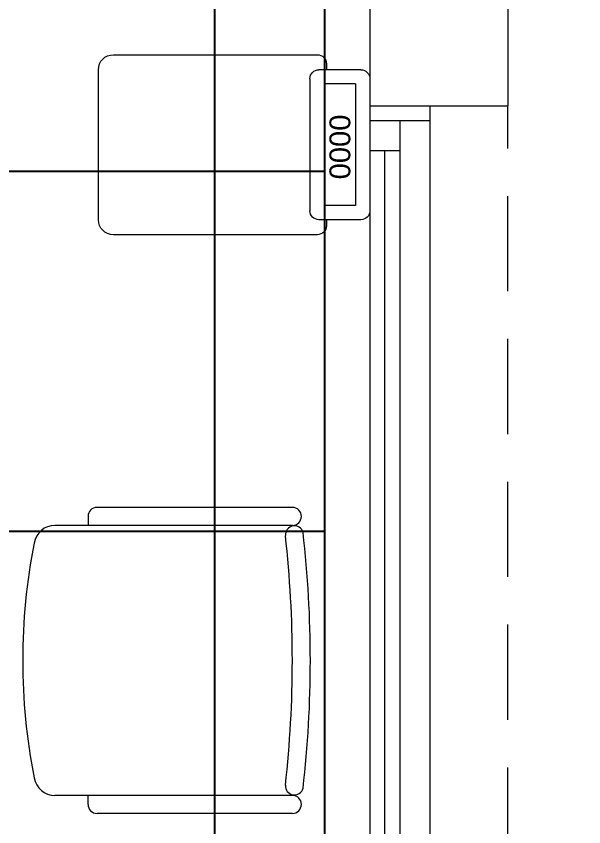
# Model space of a CAD drawing. Header units: inches. Extents: x -12418 to 472786, y -29325 to 19878.
# Drawn here: x 48228 to 49174, y -5293 to -3942 of the extents above; entities that cross this region are included whole.
import ezdxf
from ezdxf import colors
from ezdxf.entities.mleader import LeaderData, LeaderLine
from ezdxf.math import Vec2, Vec3

# ---------------------------------------------------------------- set-up
doc = ezdxf.new("R2010")
doc.units = ezdxf.units.IN
doc.header["$LTSCALE"] = 25
doc.header["$MEASUREMENT"] = 0
doc.linetypes.add('00-Ground Floor$0$HIDDEN', pattern=[9.525, 6.35, -3.175])
doc.linetypes.add('DASHDOT', pattern=[25.4, 12.7, -6.35, 0, -6.35])
doc.layers.get('0').update_dxf_attribs({"color": 8})
for name, color, linetype, lineweight in [('00-Ground Floor$0$Aluminum', 251, 'Continuous', 5), ('00-Ground Floor$0$LOADING', 253, 'Continuous', 5), ('00-Ground Floor$0$Proj', 251, 'Continuous', 5), ('00-Ground Floor$0$Walls', 251, 'Continuous', 5), ('E-LITE-CLNG-CNDT', 6, 'DASHDOT', 35), ('T-DATA-TEXT', 2, 'Continuous', 25)]:
    doc.layers.add(name, color=color, linetype=linetype, lineweight=lineweight)
doc.layers.add('00-Ground Floor$0$False Ceiling', color=251, linetype='Continuous')
doc.styles.add('00-Ground Floor$0$Standard', font='arial.ttf')
doc.styles.add('DC_Elc_Romans', font='elc_romans.shx', dxfattribs={"width": 0.7})

# ---------------------------------------------------------------- blocks, each defined once
blk = doc.blocks.new('00-Ground Floor$0$GF21016-P')
at = {"layer": '00-Ground Floor$0$LOADING', "extrusion": (-1.24384e-09, -1.20261e-09, -1)}
for p, q in [((0.0128, 0.0179), (0.0128, 0.4136)), ((0.4628, 0.0179), (0.4628, 0.4136)), ((-0.0022, 0.3585), (0.0128, 0.3585)), ((0.4778, 0.3585), (0.4628, 0.3585)), ((-0.0172, 0.0179), (-0.0172, 0.3435)), ((0.4928, 0.0179), (0.4928, 0.3435)), ((0.4778, 0.0029), (0.4778, 0.0029))]:
    blk.add_line(p, q, dxfattribs=at)
for centre, radius, start, end in [((-0.2378, -0.5362), 1.0036, 78.7568, 101.2432), ((-0.0478, 0.4136), 0.035, 0, 80.6557), ((-0.4278, 0.4136), 0.035, 99.3443, 180), ((0.0022, 0.3435), 0.015, 0, 90), ((-0.4778, 0.3435), 0.015, 90, 180), ((-0.0284, 0.0145), 0.015, 284.3864, 95.5209), ((-0.2378, 1.8928), 1.8749, 263.6341, 276.3659), ((-0.4471, 0.0145), 0.015, 84.4791, 255.6136), ((0.0022, 0.0179), 0.015, 270, 0), ((0.0022, 0.0179), 0.015, 180, 270), ((-0.4778, 0.0179), 0.015, 270, 0), ((-0.4778, 0.0179), 0.015, 180, 270), ((-0.2378, 1.8734), 1.8855, 263.5119, 276.4881)]:
    blk.add_arc(centre, radius, start, end, dxfattribs=at)
blk = doc.blocks.new('00-Ground Floor$0$HF13461A-P')
at = {"layer": '00-Ground Floor$0$LOADING'}
for p, q in [((0.2579, 0.4503), (0.0379, 0.4503)), ((0.0229, 0.4353), (0.0229, 0.3653)), ((0.2729, 0.4353), (0.2729, 0.3653)), ((0.2493, 0.4266), (0.0466, 0.4266)), ((0.0466, 0.4266), (0.0466, 0.3739)), ((0.2493, 0.4266), (0.2493, 0.3739)), ((0.0229, 0.3778), (0.0129, 0.3778)), ((0.2493, 0.3739), (0.0466, 0.3739)), ((0.2829, 0.3778), (0.2729, 0.3778)), ((-0.0021, 0.3628), (-0.0021, 0.0228)), ((0.2979, 0.0228), (0.2979, 0.3628)), ((0.2579, 0.3503), (0.0379, 0.3503)), ((0.0229, -0.0022), (0.2729, -0.0022))]:
    blk.add_line(p, q, dxfattribs=at)
for centre, radius, start, end in [((0.0379, 0.4353), 0.015, 90, 180), ((0.2579, 0.4353), 0.015, 0, 90), ((0.0129, 0.3628), 0.015, 90, 180), ((0.0379, 0.3653), 0.015, 180, 270), ((0.2579, 0.3653), 0.015, 270, 0), ((0.2829, 0.3628), 0.015, 0, 90), ((0.0229, 0.0228), 0.025, 180, 270), ((0.2729, 0.0228), 0.025, 270, 0)]:
    blk.add_arc(centre, radius, start, end, dxfattribs=at)
at = {"layer": '00-Ground Floor$0$LOADING', "style": '00-Ground Floor$0$Standard'}
blk.add_text('0000', height=0.03477, dxfattribs=at).set_placement((0.0901, 0.3829))
blk = doc.blocks.new('00-Ground Floor$0$A$Ce9e1c4c3')
at = {"layer": '00-Ground Floor$0$False Ceiling', "color": 254, "linetype": 'Continuous'}
for p, q in [((-51440.6, -6847.4), (-51440.6, -2847.4)), ((-54641.5, -4200), (-51257.6, -4200)), ((-54641.5, -4800), (-51257.6, -4800))]:
    blk.add_line(p, q, dxfattribs=at)
at = {"layer": '00-Ground Floor$0$False Ceiling', "color": 254}
blk.add_line((-51257.6, -2847.4, 0), (-51257.6, -6847.4, 0), dxfattribs=at)
blk = doc.blocks.new('00-Ground Floor')
at = {"layer": '00-Ground Floor$0$Aluminum'}
for p, q in [((48817.9, -4090.8, 0), (48817.9, -5590.8, 0)), ((48917.9, -4090.8, 0), (48917.9, -5590.8, 0)), ((48917.9, -4115.8, 0), (48817.9, -4115.8, 0)), ((48867.9, -4115.8, 0), (48867.9, -5565.8, 0)), ((48867.9, -4165.8, 0), (48817.9, -4165.8, 0)), ((48842.9, -5515.8, 0), (48842.9, -4165.8, 0))]:
    blk.add_line(p, q, dxfattribs=at)
at = {"layer": '00-Ground Floor$0$Proj', "linetype": '00-Ground Floor$0$HIDDEN'}
blk.add_line((49047.9, -5590.8, 0), (49047.9, -4090.8, 0), dxfattribs=at)
at = {"layer": '00-Ground Floor$0$Walls'}
for p, q in [((49047.9, -2747.4, 0), (49047.9, -4090.8, 0)), ((48817.9, -2847.4, 0), (48817.9, -4090.8, 0)), ((48817.9, -4090.8, 0), (49047.9, -4090.8, 0))]:
    blk.add_line(p, q, dxfattribs=at)
at = {"layer": '00-Ground Floor$0$False Ceiling', "color": 254}
blk.add_blockref('00-Ground Floor$0$A$Ce9e1c4c3', (100000, 0), dxfattribs=at)
at = {"layer": '00-Ground Floor$0$LOADING', "lineweight": 0, "xscale": -1000, "yscale": 1000, "zscale": 1000, "rotation": 270}
blk.add_blockref('00-Ground Floor$0$HF13461A-P', (48367.6, -4303.7, 0), dxfattribs=at)
at = {"layer": '00-Ground Floor$0$LOADING', "color": 1, "extrusion": (-2.24019e-05, -2.67576e-11, 1), "xscale": -1000.000000000005, "yscale": 1000.000000000005, "zscale": -1000.000000000005, "rotation": 90.00002511235309}
blk.add_blockref('00-Ground Floor$0$GF21016-P', (48706.6, -4777.7, -1.1), dxfattribs=at)
blk = doc.blocks.new('DC_Arrow-ArrowEllipse')
at = {"color": 0}
blk.add_ellipse((0, 0), major_axis=(0.4, 0), ratio=0.4, dxfattribs=at)
at = {"color": 0, "ltscale": 0.5}
blk.add_solid([(-1.4, 0.1667), (-0.4, 0), (-1.4, -0.1667)], dxfattribs=at)

msp = doc.modelspace()

# ---------------------------------------------------------------- block references
at = {"layer": 'E-LITE-CLNG-CNDT'}
msp.add_blockref('00-Ground Floor', (0, 0), dxfattribs=at)

# ---------------------------------------------------------------- leaders
at = {"layer": 'T-DATA-TEXT'}
ml = msp.add_multileader_mtext('Standard', dxfattribs=at)
ml.set_content('PUBLIC ADDRESS\\PRACK FOR PAGING \\PAND BACKGROUND MUSIC', color=256, style='DC_Elc_Romans')
ml.set_leader_properties(color=45)
ml.build(insert=Vec2(0, 0))
ml.multileader.update_dxf_attribs({"dogleg_length": 2, "arrow_head_size": 200, "scale": 100})
ctx = ml.context
ctx.base_point, ctx.scale, ctx.char_height, ctx.arrow_head_size, ctx.landing_gap_size, ctx.plane_origin = Vec3(24257.3, -3688.1), 100, 200, 200, 200, Vec3(21785.8, -948.5)
notes = []
notes.append((ctx, [(0, (1, 1, 0), (24057.3, -3688.1), (1, 0), 200, [(1, [(21214.6, -6047.4)], 0, [])])]))
ctx.mtext.insert, ctx.mtext.width, ctx.mtext.flow_direction = Vec3(24457.3, -3588.1), 4483.29, 5
ml = msp.add_multileader_mtext('Standard', dxfattribs=at)
ml.set_content('LINE 3 TO SOUND RACK\\PIN DATA ROOM  ', color=256, style='DC_Elc_Romans')
ml.set_leader_properties(color=45)
ml.set_arrow_properties(name='DC_Arrow-ArrowEllipse')
ml.build(insert=Vec2(0, 0))
ml.multileader.update_dxf_attribs({"dogleg_length": 2, "arrow_head_size": 200, "scale": 100})
ctx = ml.context
ctx.base_point, ctx.scale, ctx.char_height, ctx.arrow_head_size, ctx.landing_gap_size, ctx.plane_origin = Vec3(15417.5, -3725.9, 0), 100, 200, 200, 200, Vec3(33834.9, 2941.3, 0)
notes.append((ctx, [(1, (1, 1, 0), (18597.5, -3725.9, 0), (-1, 0), 200, [(0, [(19555.7, -4847.4, 0)], 0, [])])]))
ctx.mtext.insert, ctx.mtext.width, ctx.mtext.flow_direction = Vec3(15617.5, -3625.9, 0), 2820.295, 5
for ctx, leaders in notes:
    for number, flags, end, landing, length, lines in leaders:
        leader = LeaderData()
        leader.index, (leader.has_last_leader_line, leader.has_dogleg_vector, leader.attachment_direction) = number, flags
        leader.last_leader_point, leader.dogleg_vector, leader.dogleg_length = Vec3(end), Vec3(landing), length
        for number, points, colour, breaks in lines:
            line = LeaderLine()
            line.index, line.vertices, line.color, line.breaks = number, Vec3.list(points), colors.encode_raw_color(colour), breaks
            leader.lines.append(line)
        ctx.leaders.append(leader)

doc.saveas('drawing.dxf')
